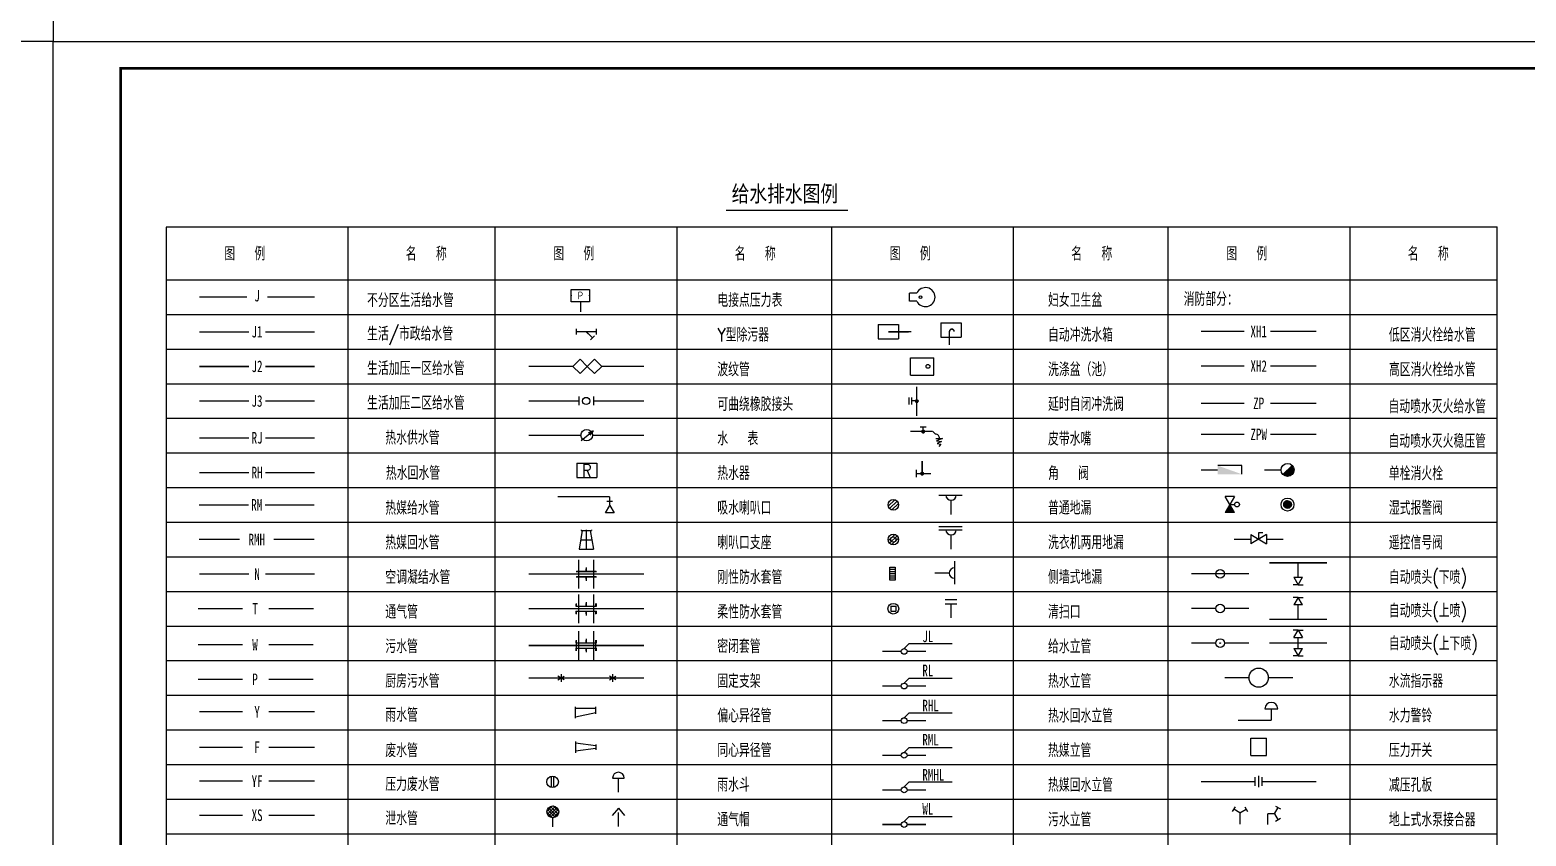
# Model space of a CAD drawing. Extents: x 27938 to 1507990, y 110129 to 923079.
# Drawn here: x 605597 to 660812, y 690524 to 720280 of the extents above; entities that cross this region are included whole.
import ezdxf
from ezdxf.enums import TextEntityAlignment as Align

# ---------------------------------------------------------------- set-up
doc = ezdxf.new("R2010")
doc.units = 0
doc.header["$LTSCALE"] = 1000
doc.header["$MEASUREMENT"] = 0
doc.layers.add('0s-水标注', color=7, linetype='Continuous')
doc.layers.add('图框', color=140, linetype='Continuous')
doc.layers.add('yichutu', color=7, linetype='Continuous', true_color=0xffffff, plot=False)
doc.styles.add('-黑体', font='simhei.ttf', dxfattribs={"width": 0.8})
doc.styles.add('HZ', font='txt', dxfattribs={"bigfont": 'hztxt'})
doc.styles.add('HZ8', font='txt.shx', dxfattribs={"bigfont": 'hztxt.shx'})
doc.styles.add('ST', font='', dxfattribs={"width": 0.8})
doc.styles.get("Standard").update_dxf_attribs({"font": 'gbenor.shx', "bigfont": 'gbcbig.shx'})
doc.styles.get('ST').set_extended_font_data('SimSun')

# ---------------------------------------------------------------- blocks, each defined once
blk = doc.blocks.new('*X144')
at = {"color": 0, "linetype": 'Continuous'}
for p, q in [((-69891, -48890), (-69782, -48780)), ((-69891, -48876), (-69795, -48780)), ((-69889, -48902), (-69769, -48782)), ((-69889, -48860), (-69811, -48782)), ((-69886, -48913), (-69758, -48786)), ((-69882, -48839), (-69832, -48789)), ((-69881, -48923), (-69748, -48790)), ((-69876, -48932), (-69739, -48795)), ((-69871, -48940), (-69731, -48800)), ((-69864, -48948), (-69723, -48807)), ((-69857, -48955), (-69716, -48814)), ((-69849, -48961), (-69710, -48822)), ((-69841, -48967), (-69704, -48830)), ((-69831, -48972), (-69699, -48840)), ((-69821, -48975), (-69696, -48850)), ((-69810, -48978), (-69693, -48861)), ((-69797, -48980), (-69691, -48874)), ((-69783, -48980), (-69691, -48888)), ((-69766, -48977), (-69694, -48905)), ((-69742, -48967), (-69704, -48929))]:
    blk.add_line(p, q, dxfattribs=at)
blk = doc.blocks.new('*X147')
at = {"color": 0, "linetype": 'Continuous'}
for p, q in [((-73097, -53500), (-72997, -53500)), ((-73097, -53501), (-72997, -53501)), ((-73097, -53502), (-72997, -53502)), ((-73097, -53503), (-72997, -53503)), ((-73097, -53504), (-72997, -53504)), ((-73097, -53505), (-72997, -53505)), ((-73097, -53506), (-72997, -53506)), ((-73097, -53507), (-72997, -53507)), ((-73097, -53508), (-72997, -53508)), ((-73097, -53509), (-72997, -53509)), ((-73097, -53510), (-72997, -53510)), ((-73097, -53511), (-72997, -53511)), ((-73097, -53512), (-72997, -53512)), ((-73097, -53513), (-72997, -53513)), ((-73096, -53495), (-72998, -53495)), ((-73096, -53496), (-72998, -53496)), ((-73096, -53497), (-72998, -53497)), ((-73096, -53498), (-72998, -53498)), ((-73096, -53499), (-72998, -53499)), ((-73096, -53514), (-72998, -53514)), ((-73096, -53515), (-72998, -53515)), ((-73096, -53516), (-72998, -53516)), ((-73096, -53517), (-72998, -53517)), ((-73096, -53518), (-72998, -53518)), ((-73095, -53491), (-72999, -53491)), ((-73095, -53492), (-72999, -53492)), ((-73095, -53493), (-72999, -53493)), ((-73095, -53494), (-72999, -53494)), ((-73095, -53519), (-72999, -53519)), ((-73095, -53520), (-72999, -53520)), ((-73095, -53521), (-72999, -53521)), ((-73094, -53488), (-73000, -53488)), ((-73094, -53489), (-73000, -53489)), ((-73094, -53490), (-73000, -53490)), ((-73094, -53522), (-73000, -53522)), ((-73094, -53523), (-73000, -53523)), ((-73094, -53524), (-73000, -53524)), ((-73093, -53486), (-73001, -53486)), ((-73093, -53487), (-73001, -53487)), ((-73093, -53525), (-73001, -53525)), ((-73093, -53526), (-73001, -53526)), ((-73093, -53527), (-73002, -53527)), ((-73092, -53484), (-73002, -53484)), ((-73092, -53485), (-73002, -53485)), ((-73092, -53528), (-73002, -53528)), ((-73092, -53529), (-73002, -53529)), ((-73091, -53482), (-73003, -53482)), ((-73091, -53483), (-73003, -53483)), ((-73091, -53530), (-73003, -53530)), ((-73090, -53480), (-73004, -53480)), ((-73090, -53481), (-73004, -53481)), ((-73090, -53531), (-73004, -53531)), ((-73090, -53532), (-73004, -53532)), ((-73089, -53479), (-73005, -53479)), ((-73089, -53533), (-73005, -53533)), ((-73089, -53534), (-73005, -53534)), ((-73088, -53477), (-73006, -53477)), ((-73088, -53478), (-73006, -53478)), ((-73088, -53535), (-73006, -53535)), ((-73087, -53476), (-73007, -53476)), ((-73087, -53536), (-73007, -53536)), ((-73086, -53475), (-73008, -53475)), ((-73086, -53537), (-73008, -53537)), ((-73086, -53538), (-73008, -53538)), ((-73085, -53474), (-73009, -53474)), ((-73085, -53539), (-73009, -53539)), ((-73084, -53473), (-73010, -53473)), ((-73084, -53540), (-73010, -53540)), ((-73083, -53472), (-73011, -53472)), ((-73083, -53541), (-73011, -53541)), ((-73082, -53471), (-73012, -53471)), ((-73082, -53542), (-73012, -53542)), ((-73081, -53470), (-73013, -53470)), ((-73081, -53543), (-73013, -53543)), ((-73080, -53469), (-73014, -53469)), ((-73080, -53544), (-73014, -53544)), ((-73079, -53468), (-73015, -53468)), ((-73079, -53545), (-73015, -53545)), ((-73078, -53467), (-73016, -53467)), ((-73077, -53466), (-73017, -53466)), ((-73077, -53546), (-73017, -53546)), ((-73076, -53547), (-73018, -53547)), ((-73075, -53465), (-73019, -53465)), ((-73075, -53548), (-73019, -53548)), ((-73074, -53464), (-73020, -53464)), ((-73073, -53549), (-73021, -53549)), ((-73072, -53463), (-73022, -53463)), ((-73071, -53550), (-73023, -53550)), ((-73070, -53462), (-73024, -53462)), ((-73069, -53551), (-73025, -53551)), ((-73068, -53461), (-73026, -53461)), ((-73067, -53552), (-73027, -53552)), ((-73066, -53460), (-73028, -53460)), ((-73065, -53553), (-73029, -53553)), ((-73063, -53459), (-73031, -53459)), ((-73062, -53554), (-73032, -53554)), ((-73060, -53458), (-73034, -53458)), ((-73058, -53555), (-73036, -53555)), ((-73056, -53457), (-73038, -53457)), ((-73052, -53556), (-73042, -53556))]:
    blk.add_line(p, q, dxfattribs=at)
blk = doc.blocks.new('$VALVE$00000619')
for p, q in [((-227, 151), (227, 151)), ((-227, -151), (-227, 151)), ((227, 151), (227, -151)), ((227, -151), (-227, -151))]:
    blk.add_line(p, q)
for p in [(-227, 0), (227, 0)]:
    blk.add_point(p)
blk.add_text('P', height=187).set_placement((-63, -93))
blk = doc.blocks.new('TK')
at = {"layer": '图框'}
blk.add_lwpolyline([(465375, 548714), (549475, 548714), (549475, 489314), (465375, 489314)], close=True, dxfattribs=at)
blk.add_lwpolyline([(465375, 548714), (549475, 548714), (549475, 489314), (465375, 489314)], close=True, dxfattribs=at)
at = {"layer": '图框', "const_width": 100}
blk.add_lwpolyline([(548475, 490314), (548475, 547714), (467875, 547714), (467875, 490314)], close=True, dxfattribs=at)
blk = doc.blocks.new('yct-841-594-84100-59399.9999999999-100-1000.0')
at = {"layer": 'yichutu', "color": 7, "true_color": 0xffffff}
blk.add_lwpolyline([(0, 0), (0, 59400), (84100, 59400), (84100, 0)], close=True, dxfattribs=at)

msp = doc.modelspace()

# ---------------------------------------------------------------- linework, layer by layer
at = {"layer": '0s-水标注', "ltscale": 1.5}
for p, q in [((610628.4, 713006.8), (659748.4, 713006.8)), ((610628.4, 712997.6), (610628.4, 665048.8)), ((617337.9, 665048.8), (617337.9, 713006.8)), ((622769.4, 665048.8), (622769.4, 713006.8)), ((629478.9, 665048.8), (629478.9, 713006.8)), ((635188.4, 665048.8), (635188.4, 713006.8)), ((641897.9, 665048.8), (641897.9, 713006.8)), ((647607.4, 670160.8), (647607.4, 713006.8)), ((647607.4, 665048.8), (647607.4, 713006.8)), ((654316.9, 677828.8), (654316.9, 713006.8)), ((659748.4, 665048.8), (659748.4, 713006.8)), ((610628.4, 711056.8), (659748.4, 711056.8)), ((625910.1, 710249.4), (625910.1, 709876.3)), ((638051.9, 710274), (638051.9, 710561.6)), ((638328.1, 710561.6), (638051.9, 710561.6)), ((638328.1, 710274), (638051.9, 710274)), ((610628.4, 709778.8), (659748.4, 709778.8)), ((625751.4, 709246.3), (625751.4, 709033.3)), ((626284.6, 708840.2), (626433.6, 708992.5)), ((626496.9, 709246.3), (626496.9, 709033.3)), ((636903.9, 709406), (636903.9, 708873.5)), ((636903.9, 709406), (637649.4, 709406)), ((637276.6, 709139.8), (638017, 709139.8)), ((637649.4, 709406), (637649.4, 708873.5)), ((639217.7, 709471.1), (639963.2, 709471.1)), ((639217.7, 709471.1), (639217.7, 708938.6)), ((639533.2, 708651.9), (639533.2, 709150.2)), ((639963.2, 709471.1), (639963.2, 708938.6)), ((610628.4, 708500.8), (659748.4, 708500.8)), ((636903.9, 708873.5), (637649.4, 708873.5)), ((639217.7, 708938.6), (639963.2, 708938.6)), ((625632.5, 707861.8), (625898.8, 708128)), ((625898.8, 708128), (626165, 707861.8)), ((626165, 707861.8), (626431.3, 708128)), ((626431.3, 708128), (626697.5, 707861.8)), ((638099.4, 707542.3), (638099.4, 708181.3)), ((638099.4, 708181.3), (638951.4, 708181.3)), ((638951.4, 707542.3), (638951.4, 708181.3)), ((625898.8, 707595.5), (625632.5, 707861.8)), ((626165, 707861.8), (625898.8, 707595.5)), ((626431.3, 707595.5), (626165, 707861.8)), ((626697.5, 707861.8), (626431.3, 707595.5)), ((638099.4, 707542.3), (638951.4, 707542.3)), ((610628.4, 707222.8), (659748.4, 707222.8)), ((625857.9, 706743.5), (625857.9, 706424)), ((626390.4, 706743.5), (626390.4, 706424)), ((638034.3, 706711.6), (638034.3, 706456)), ((638140, 706456), (638140, 706711.6)), ((638326.6, 706583.8), (638140, 706583.8)), ((610628.4, 705944.8), (659748.4, 705944.8)), ((625942.2, 705120.6), (626379.8, 705482.5)), ((626379.8, 705482.5), (626201, 705400.6)), ((626379.8, 705482.5), (626265.7, 705322.3)), ((638448, 705635.8), (638678.7, 705635.8)), ((638563.4, 705462), (638563.4, 705635.8)), ((639028, 705197.9), (639281.6, 705197.9)), ((639281.6, 705197.9), (639051.7, 705108.9)), ((639051.7, 705108.9), (639234.1, 705084.6)), ((610628.4, 704666.8), (659748.4, 704666.8)), ((639234.1, 705084.6), (639083.4, 705019.9)), ((639083.4, 705019.9), (639218.2, 704995.6)), ((639218.2, 704995.6), (639138.9, 704898.5)), ((625775.8, 704290.7), (625775.8, 703758.2)), ((625775.8, 704290.7), (626521.3, 704290.7)), ((626521.3, 704290.7), (626521.3, 703758.2)), ((638319.6, 703766.4), (638319.6, 704040.4)), ((650326.7, 704198.6), (649432.1, 704198.6)), ((650326.7, 703879.1), (650326.7, 704198.6)), ((652178.9, 704208.3), (651840, 703869.4)), ((625775.8, 703758.2), (626521.3, 703758.2)), ((638319.6, 703903.4), (638498.7, 703903.4)), ((610628.4, 703388.8), (659748.4, 703388.8)), ((637271.9, 702699.3), (637510.9, 702938.3)), ((639145.4, 703111.9), (639995.4, 703111.9)), ((650055.2, 703053.7), (649703.7, 703053.7)), ((650055.2, 703053.7), (649703.7, 702468)), ((650055.2, 702468), (649703.7, 703053.7)), ((626834.2, 702451.8), (626993.9, 702728.5)), ((627153.7, 702451.8), (626834.2, 702451.8)), ((626887.4, 702888.2), (627100.4, 702888.2)), ((626993.9, 702728.5), (627153.7, 702451.8)), ((637322.4, 702611.8), (637598.5, 702887.8)), ((637409.9, 702561.2), (637649, 702800.3)), ((650055.2, 702468), (649703.7, 702468)), ((649879.4, 702760.9), (650055.2, 702760.9)), ((610628.4, 702110.8), (659748.4, 702110.8)), ((625983.5, 701800.5), (625862.7, 701115.7)), ((625939, 701827.8), (625939, 701800.5)), ((625939, 701800.5), (626322.4, 701800.5)), ((626130.7, 701827.8), (626130.7, 701115.7)), ((626277.9, 701800.5), (626398.7, 701115.7)), ((626322.4, 701827.8), (626322.4, 701800.5)), ((639145.4, 701946), (639995.4, 701946)), ((639145.4, 701833.9), (639995.4, 701833.9)), ((625923.1, 701458.1), (626338.3, 701458.1)), ((637271.9, 701421.3), (637510.9, 701660.3)), ((637322.4, 701333.8), (637598.5, 701609.8)), ((637409.9, 701283.2), (637649, 701522.3)), ((650651.6, 701658.6), (651237.3, 701307.1)), ((651237.3, 701658.6), (650651.6, 701307.1)), ((650651.6, 701658.6), (650651.6, 701307.1)), ((650944.4, 701482.9), (650944.4, 701735.2)), ((650944.4, 701735.2), (651101.2, 701735.2)), ((651237.3, 701658.6), (651237.3, 701307.1)), ((610628.4, 700832.8), (659748.4, 700832.8)), ((625858, 699658.5), (625858, 700722.6)), ((625862.7, 701115.7), (626398.7, 701115.7)), ((626403.5, 699658.5), (626403.5, 700722.6)), ((625758, 700289.6), (626503.5, 700289.6)), ((626130.7, 700289.6), (626130.7, 700385.5)), ((637332.7, 700370.8), (637524.7, 700370.8)), ((637332.7, 700290.8), (637524.7, 700290.8)), ((637332.7, 700210.8), (637524.7, 700210.8)), ((639716.6, 700677.3), (639716.6, 699827.4)), ((625758, 700097.9), (626503.5, 700097.9)), ((626130.7, 700002.1), (626130.7, 700097.9)), ((637332.7, 700130.8), (637524.7, 700130.8)), ((637332.7, 700050.8), (637524.7, 700050.8)), ((652399.9, 699800.3), (652219.8, 699800.3)), ((652240.2, 700077), (652399.9, 699800.3)), ((652240.2, 700077), (652559.7, 700077)), ((652399.9, 699800.3), (652559.7, 700077)), ((652399.9, 699800.3), (652580.1, 699800.3)), ((610628.4, 699554.8), (659748.4, 699554.8)), ((625758, 699011.6), (625758, 699082.2)), ((625858, 698380.5), (625858, 699444.6)), ((626130.7, 699011.6), (626130.7, 699107.5)), ((626403.5, 698380.5), (626403.5, 699444.6)), ((626503.5, 699011.6), (626503.5, 699107.5)), ((639377.4, 699261.9), (639803.4, 699261.9)), ((639377.4, 699102.2), (639803.4, 699102.2)), ((652399.9, 699331.5), (652219.8, 699331.5)), ((652399.9, 699331.5), (652240.2, 699054.8)), ((652559.7, 699054.8), (652240.2, 699054.8)), ((652399.9, 699331.5), (652580.1, 699331.5)), ((652559.7, 699054.8), (652399.9, 699331.5)), ((625758, 699011.6), (626503.5, 699011.6)), ((625758, 698819.9), (626503.5, 698819.9)), ((625758, 698724.1), (625758, 698819.9)), ((626130.7, 698724.1), (626130.7, 698819.9)), ((626503.5, 698724.1), (626503.5, 698819.9)), ((637368.1, 699008.1), (637552.7, 699008.1)), ((637368.1, 699008.1), (637368.1, 698823.5)), ((637368.1, 698823.5), (637552.7, 698823.5)), ((637552.7, 699008.1), (637552.7, 698823.5)), ((610628.4, 698276.8), (659748.4, 698276.8)), ((625858, 697023.2), (625858, 698087.3)), ((626403.5, 697023.2), (626403.5, 698087.3)), ((652399.9, 698124.5), (652219.8, 698124.5)), ((652240.2, 697847.8), (652399.9, 698124.5)), ((652399.9, 698124.5), (652580.1, 698124.5)), ((652399.9, 698124.5), (652559.7, 697847.8)), ((625758, 697654.3), (625758, 697724.9)), ((625758, 697654.3), (626503.5, 697654.3)), ((625758, 697366.8), (625758, 697462.6)), ((625758, 697462.6), (626503.5, 697462.6)), ((626130.7, 697654.3), (626130.7, 697750.2)), ((626130.7, 697366.8), (626130.7, 697462.6)), ((626503.5, 697654.3), (626503.5, 697750.2)), ((626503.5, 697366.8), (626503.5, 697462.6)), ((637860.3, 697447.8), (638045.7, 697633.1)), ((638045.7, 697633.1), (639630.7, 697633.1)), ((652240.2, 697847.8), (652559.7, 697847.8)), ((652240.2, 697450), (652399.9, 697173.3)), ((652240.2, 697450), (652559.7, 697450)), ((652399.9, 697173.3), (652559.7, 697450)), ((610628.4, 696998.8), (659748.4, 696998.8)), ((652399.9, 697173.3), (652219.8, 697173.3)), ((652399.9, 697173.3), (652580.1, 697173.3)), ((625075.1, 696289.7), (625317.9, 696429.9)), ((625317.9, 696289.7), (625075.1, 696429.9)), ((625196.5, 696499.9), (625196.5, 696219.6)), ((627224.3, 696289.7), (626981.6, 696429.9)), ((626981.6, 696289.7), (627224.3, 696429.9)), ((627102.9, 696499.9), (627102.9, 696219.6)), ((637860.3, 696169.8), (638045.7, 696355.1)), ((638045.7, 696355.1), (639630.7, 696355.1)), ((610628.4, 695720.8), (659748.4, 695720.8)), ((610628.4, 695720.8), (659748.4, 695720.8)), ((625732.6, 694872.3), (625732.6, 695291.3)), ((625732.6, 695245.6), (626480.3, 695245.6)), ((626480.3, 695032.1), (626480.3, 695291.3)), ((651172.1, 695221), (651651.4, 695221)), ((625732.6, 694926.1), (626480.3, 695085.9)), ((637860.3, 694891.8), (638045.7, 695077.1)), ((638045.7, 695077.1), (639630.7, 695077.1)), ((610628.4, 694442.8), (659748.4, 694442.8)), ((610628.4, 694442.8), (659748.4, 694442.8)), ((650660.4, 694134.4), (651228.4, 694134.4)), ((650660.4, 693495.4), (650660.4, 694134.4)), ((651228.4, 693495.4), (651228.4, 694134.4)), ((625732.6, 694009.2), (625732.6, 693598.4)), ((625732.6, 693971.7), (626480.3, 693865.2)), ((626480.3, 693758.7), (625732.6, 693652.2)), ((626480.3, 693902.7), (626480.3, 693704.9)), ((637860.3, 693613.8), (638045.7, 693799.1)), ((638045.7, 693799.1), (639630.7, 693799.1)), ((610628.4, 693164.8), (659748.4, 693164.8)), ((650660.4, 693495.4), (651228.4, 693495.4)), ((624842.6, 692317.1), (624842.6, 692734.5)), ((624927.8, 692317.1), (624927.8, 692734.5)), ((627100.4, 692667.2), (627526.3, 692667.2)), ((637860.3, 692335.8), (638045.7, 692521.1)), ((638045.7, 692521.1), (639630.7, 692521.1)), ((650816.6, 692377.1), (650816.6, 692696.6)), ((650944.4, 692323.9), (650944.4, 692749.9)), ((651072.2, 692377.1), (651072.2, 692696.6)), ((610628.4, 691886.8), (659748.4, 691886.8)), ((624880.4, 691635.9), (624676.4, 691431.9)), ((624676.4, 691404.5), (624880.4, 691200.5)), ((624979.2, 691619), (624693.2, 691333.1)), ((624693.2, 691503.3), (624979.2, 691217.4)), ((625048.3, 691572.4), (624739.8, 691264)), ((624739.8, 691572.4), (625048.3, 691264)), ((624808.9, 691619), (625094.9, 691333.1)), ((625094.9, 691503.3), (624808.9, 691217.4)), ((624907.7, 691635.9), (625111.7, 691431.9)), ((625111.7, 691404.5), (624907.7, 691200.5)), ((627313.4, 691560.4), (627081.2, 691283.6)), ((627313.4, 691560.4), (627545.7, 691283.6)), ((650073, 691604.8), (649969.8, 691426)), ((650252, 691382.2), (650021.4, 691515.4)), ((650252, 691382.2), (650482.6, 691515.4)), ((650430.9, 691604.8), (650534.2, 691426)), ((651525, 691346.7), (651658.1, 691577.3)), ((651525, 691346.7), (651658.1, 691116.1)), ((651568.7, 691628.9), (651747.5, 691525.7)), ((637860.3, 691057.8), (638045.7, 691243.1)), ((638045.7, 691243.1), (639630.7, 691243.1)), ((651747.5, 691167.8), (651568.7, 691064.5)), ((610628.4, 690608.8), (659748.4, 690608.8))]:
    msp.add_line(p, q, dxfattribs=at)
at = {"layer": '0s-水标注', "const_width": 50}
msp.add_lwpolyline([(631288, 713622.7), (635785.5, 713622.7)], dxfattribs=at)
at = {"layer": '0s-水标注', "ltscale": 1.5, "const_width": 50}
for points in [[(611850.7, 710417.8), (613608, 710417.8)], [(614353.5, 710417.8), (616110.7, 710417.8)], [(611850.7, 709134.8), (613682.5, 709134.8)], [(614278.9, 709134.8), (616110.7, 709134.8)], [(625751.4, 709139.8), (626496.9, 709139.8)], [(626130.7, 709139.8), (626359.1, 708916.3)], [(637276.6, 709139.8), (638125.8, 709139.8)], [(639533.2, 708654.4), (639533.2, 709150.2)], [(648814.4, 709150.9), (650410.6, 709150.9)], [(651373.2, 709150.9), (653074.4, 709150.9)], [(611850.7, 707856.8), (613682.5, 707856.8)], [(614278.9, 707856.8), (616110.7, 707856.8)], [(624000.7, 707861.8), (625632.5, 707861.8)], [(626697.5, 707861.8), (628260.7, 707861.8)], [(648814.4, 707872.9), (650410.6, 707872.9)], [(651373.2, 707872.9), (653074.4, 707872.9)], [(638326.6, 706031.2), (638326.6, 707109.4)], [(611850.7, 706578.8), (613682.5, 706578.8)], [(614278.9, 706578.8), (616110.7, 706578.8)], [(624000.7, 706583.8), (625857.9, 706583.8)], [(626390.4, 706583.8), (628260.7, 706583.8)], [(648814.4, 706498.4), (650410.6, 706498.4)], [(651373.2, 706498.4), (653074.4, 706498.4)], [(611850.7, 705221.4), (613682.5, 705221.4)], [(614278.9, 705221.4), (616110.7, 705221.4)], [(624000.7, 705317.2), (625932.8, 705317.2)], [(626358.8, 705317.2), (628260.7, 705317.2)], [(638086.6, 705462), (638913.4, 705462)], [(639017.5, 705357.8), (638913.4, 705462)], [(648814.4, 705351.4), (650410.6, 705351.4)], [(651373.2, 705351.4), (653074.4, 705351.4)], [(638525.4, 703905.5), (638525.4, 704364.2)], [(648814.4, 704038.9), (649432.1, 704038.9)], [(651152.1, 704038.9), (651769.8, 704038.9)], [(611850.7, 703943.4), (613682.5, 703943.4)], [(614278.9, 703943.4), (616110.7, 703943.4)], [(638540.3, 703905.5), (638855.3, 703905.5)], [(625076.9, 703048), (626993.9, 703048)], [(626993.9, 703048), (626993.9, 702728.5)], [(639590.4, 702387.7), (639590.4, 702920.2)], [(611838.7, 702749.8), (613670.5, 702749.8)], [(614266.9, 702749.8), (616098.7, 702749.8)], [(611838.7, 701471.8), (613338.3, 701471.8)], [(614595.8, 701471.8), (616098.7, 701471.8)], [(639590.4, 701109.7), (639590.4, 701642.2)], [(650033.9, 701482.9), (650651.6, 701482.9)], [(651237.3, 701482.9), (651855, 701482.9)], [(611850.7, 700193.8), (613682.5, 700193.8)], [(614278.9, 700193.8), (616110.7, 700193.8)], [(624000.7, 700193.8), (628260.7, 700193.8)], [(625758, 700289.6), (626503.5, 700289.6)], [(626130.7, 700446.3), (626130.7, 700289.6)], [(638992.4, 700232.4), (639524.9, 700232.4)], [(649364.7, 700204.9), (648459.4, 700204.9)], [(650589.4, 700204.9), (649364.7, 700204.9)], [(653464.9, 700609.5), (651334.9, 700609.5)], [(652399.9, 700077), (652399.9, 700609.5)], [(625758, 700097.9), (626503.5, 700097.9)], [(626130.7, 700097.9), (626130.7, 699941.3)], [(625758, 699115.4), (625758, 698984.1)], [(625758, 699008.4), (626503.5, 699008.4)], [(626130.7, 699165), (626130.7, 699008.4)], [(626477.7, 699115.4), (626477.7, 698984.1)], [(639590.4, 698569.7), (639590.4, 699102.2)], [(652399.9, 699054.8), (652399.9, 698522.3)], [(611802.6, 698915.8), (613447, 698915.8)], [(614409.5, 698915.8), (616062.6, 698915.8)], [(624000.7, 698915.8), (628260.7, 698915.8)], [(625758, 698841.9), (625758, 698710.6)], [(625758, 698816.7), (626503.5, 698816.7)], [(626130.7, 698816.7), (626130.7, 698660.1)], [(626477.7, 698841.9), (626477.7, 698710.6)], [(649364.7, 698926.9), (648459.4, 698926.9)], [(650589.4, 698926.9), (649684.2, 698926.9)], [(653464.9, 698522.3), (651334.9, 698522.3)], [(611800.2, 697589.2), (613447, 697589.2)], [(614409.5, 697589.2), (616060.2, 697589.2)], [(624000.7, 697558.5), (628260.7, 697558.5)], [(625758, 697758.1), (625758, 697484.6)], [(625758, 697651.1), (626503.5, 697651.1)], [(625758, 697484.6), (625758, 697353.3)], [(625758, 697459.4), (626503.5, 697459.4)], [(626130.7, 697807.7), (626130.7, 697651.1)], [(626130.7, 697459.4), (626130.7, 697302.8)], [(626477.7, 697758.1), (626477.7, 697484.6)], [(626477.7, 697484.6), (626477.7, 697353.3)], [(649364.7, 697648.9), (648459.4, 697648.9)], [(650589.4, 697648.9), (649684.2, 697648.9)], [(653464.9, 697648.9), (651334.9, 697648.9)], [(652399.9, 697450), (652399.9, 697847.8)], [(637051.3, 697341.3), (637753.8, 697341.3)], [(637966.8, 697341.3), (638669.3, 697341.3)], [(611800.2, 696311.2), (613447, 696311.2)], [(614409.5, 696311.2), (616060.2, 696311.2)], [(624000.7, 696359.8), (628260.7, 696359.8)], [(650589.4, 696370.9), (649684.2, 696370.9)], [(652204.7, 696370.9), (651299.4, 696370.9)], [(637051.3, 696063.3), (637753.8, 696063.3)], [(637966.8, 696063.3), (638669.3, 696063.3)], [(651411.7, 694795), (651411.7, 695221)], [(611850.7, 695112.1), (613447, 695112.1)], [(614409.5, 695112.1), (616110.7, 695112.1)], [(637051.3, 694785.3), (637753.8, 694785.3)], [(637966.8, 694785.3), (638669.3, 694785.3)], [(651411.7, 694795), (650185.2, 694795)], [(611850.7, 693803.8), (613447, 693803.8)], [(614409.5, 693803.8), (616110.7, 693803.8)], [(637051.3, 693507.3), (637753.8, 693507.3)], [(637966.8, 693507.3), (638669.3, 693507.3)], [(611850.7, 692553.4), (613447, 692553.4)], [(614409.5, 692553.4), (616110.7, 692553.4)], [(627313.4, 692667.2), (627313.4, 692134.7)], [(648814.4, 692536.9), (650816.6, 692536.9)], [(651072.2, 692536.9), (653074.4, 692536.9)], [(637051.3, 692229.3), (637753.8, 692229.3)], [(637966.8, 692229.3), (638669.3, 692229.3)], [(611850.7, 691293.6), (613447, 691293.6)], [(614409.5, 691293.6), (616110.7, 691293.6)], [(627313.4, 691398.4), (627313.4, 690865.9)], [(650252, 690956.2), (650252, 691382.2)], [(651281, 691346.7), (651281, 690940.9)], [(651525, 691346.7), (651281, 691346.7)], [(624894.1, 691200.1), (624894.1, 690862.9)], [(637051.3, 690951.3), (637753.8, 690951.3)], [(637966.8, 690951.3), (638669.3, 690951.3)]]:
    msp.add_lwpolyline(points, dxfattribs=at)
at = {"layer": '0s-水标注', "ltscale": 1.5}
for points, const_width in [([(639703.6, 709150.2, 1), (639533.2, 709150.2, 1)], 50), ([(651924.7, 703954.1, 1), (652094.1, 704123.6)], 239.6)]:
    msp.add_lwpolyline(points, format="xyb", dxfattribs=dict(at, const_width=const_width))
msp.add_lwpolyline([(637332.7, 700450.8), (637524.7, 700450.8), (637524.7, 699970.8), (637332.7, 699970.8)], close=True, dxfattribs=at)
for centre, radius in [((638462.9, 710414.4), 50), ((638738.4, 707861.8), 71), ((626124.2, 706583.8), 133.7), ((638326.6, 706583.8), 50), ((626145.8, 705321.1), 213), ((638563.4, 705462), 50), ((652009.4, 704038.9), 239.6), ((638525.4, 703905.5), 50), ((637460.4, 702749.8), 195.2), ((652009.4, 702760.9), 238.2), ((652009.4, 702760.9), 142), ((650145.2, 702760.9), 90.1), ((637460.4, 701471.8), 195.2), ((637460.4, 701471.8), 97.6), ((649524.4, 700204.9), 159.8), ((637460.4, 698915.8), 197.8), ((649524.4, 698926.9), 159.8), ((637860.3, 697341.3), 106.5), ((649524.4, 697648.9), 159.8), ((649524.4, 697648.9), 14), ((650944.4, 696370.9), 355), ((637860.3, 696063.3), 106.5), ((637860.3, 694785.3), 106.5), ((637860.3, 693507.3), 106.5), ((624885.2, 692525.8), 213), ((637860.3, 692229.3), 106.5), ((624894.1, 691418.2), 218.1), ((637860.3, 690951.3), 106.5)]:
    msp.add_circle(centre, radius, dxfattribs=at)
for centre, radius, start, end in [((638648.2, 710417.8), 350.8, 204.19346, 155.80654), ((639621.8, 709150.2), 88.6, 0, 180), ((639017.5, 705213.4), 144.4, 353.8601, 90), ((639590.4, 703111.9), 191.7, 180, 0), ((639590.4, 701833.9), 191.7, 180, 0), ((639716.6, 700232.4), 191.7, 90, 270), ((651411.7, 695221), 239.6, 0, 180), ((627313.4, 692667.2), 213, 0, 180)]:
    msp.add_arc(centre, radius, start, end, dxfattribs=at)
for points in [[(650326.7, 703879.1), (649432.1, 704198.6), (650326.7, 703879.1), (649432.1, 703879.1)], [(649703.7, 702468), (649879.4, 702760.9), (649703.7, 702468), (650055.2, 702468)]]:
    msp.add_solid(points, dxfattribs=at)
at = {"layer": '图框', "color": 2}
msp.add_lwpolyline([(606450.6, 719857), (575450.6, 719857), (575450.6, 737857), (606450.6, 737857)], close=True, dxfattribs=at)

# ---------------------------------------------------------------- block references
msp.add_blockref('TK', (141075.6, 171143.3))
at = {"layer": '0s-水标注', "xscale": 1.5, "yscale": 1.5, "zscale": 1.5}
msp.add_blockref('$VALVE$00000619', (625910.1, 710476.3), dxfattribs=at)
at = {"layer": '0s-水标注', "ltscale": 1.5}
for p in [(711373.6, 760088.8), (711610.4, 758967), (711572.4, 757410.5)]:
    msp.add_blockref('*X147', p, dxfattribs=at)
at = {"layer": '0s-水标注', "ltscale": 1.5, "xscale": 1.419999999925494, "yscale": 1.419999999925494, "zscale": 1.419999999925494}
msp.add_blockref('*X144', (751106.4, 772176.9), dxfattribs=at)
at = {"layer": 'yichutu'}
msp.add_blockref('yct-841-594-84100-59399.9999999999-100-1000.0', (606450.6, 660457), dxfattribs=at)

# ---------------------------------------------------------------- texts
at = {"layer": '0s-水标注', "style": '-黑体', "width": 0.8}
msp.add_text('给水排水图例', height=600, dxfattribs=at).set_placement((633458.1, 713936.9, 0), align=Align.CENTER)
at = {"layer": '0s-水标注', "style": 'HZ', "width": 0.8}
for s, p in [('图  例', (612770, 711770.4)), ('名  称', (619467.5, 711767.6)), ('图  例', (624911, 711770.4)), ('名  称', (631608.5, 711767.6)), ('图  例', (637330, 711770.4)), ('名  称', (644027.5, 711767.6)), ('图  例', (649749, 711770.4)), ('名  称', (656446.5, 711767.6)), ('不分区生活给水管', (618038.8, 710050.8)), ('电接点压力表', (630964.5, 710053)), ('妇女卫生盆', (643169.8, 710053)), ('Y型除污器', (630964.5, 708775)), ('自动冲洗水箱', (643169.8, 708772.8)), ('低区消火栓给水管', (655749, 708770.6)), ('波纹管', (630964.5, 707494.8)), ('洗涤盆（池）', (643169.8, 707497)), ('高区消火栓给水管', (655749, 707492.6)), ('可曲绕橡胶接头', (630964.5, 706214.6)), ('延时自闭冲洗阀', (643169.8, 706216.8)), ('自动喷水灭火给水管', (655733.7, 706131.4)), ('水  表', (630964.5, 704943.3)), ('皮带水嘴', (643169.8, 704938.8)), ('自动喷水灭火稳压管', (655733.7, 704853.4)), ('热水回水管', (618734.1, 703674.5)), ('R', (625967.6, 703755.4)), ('热水器', (630964.5, 703667.5)), ('角  阀', (643169.8, 703663)), ('单栓消火栓', (655749, 703658.6)), ('热媒给水管', (618713.6, 702382.8)), ('吸水喇叭口', (630964.5, 702387.3)), ('普通地漏', (643169.8, 702389.5)), ('湿式报警阀', (655749, 702385)), ('热媒回水管', (618713.6, 701104.8)), ('喇叭口支座', (630964.5, 701107)), ('洗衣机两用地漏', (643169.8, 701111.5)), ('遥控信号阀', (655749, 701104.8)), ('空调凝结水管', (618713.6, 699826.8)), ('刚性防水套管', (630964.5, 699826.8)), ('侧墙式地漏', (643169.8, 699833.5)), ('自动喷头(下喷)', (655749, 699826.8)), ('通气管', (618713.6, 698548.8)), ('柔性防水套管', (630964.5, 698548.8)), ('清扫口', (643169.8, 698551)), ('自动喷头(上喷)', (655749, 698592.2)), ('自动喷头(上下喷)', (655749, 697380.4)), ('污水管', (618713.6, 697275.4)), ('密闭套管', (630964.5, 697276)), ('给水立管', (643169.8, 697270.8)), ('厨房污水管', (618713.6, 695997.4)), ('固定支架', (630964.5, 695995)), ('热水立管', (643169.8, 695992.8)), ('水流指示器', (655749, 695997.3)), ('雨水管', (618713.6, 694745.1)), ('偏心异径管', (630964.5, 694717)), ('热水回水立管', (643169.8, 694714.8)), ('水力警铃', (655749, 694717)), ('废水管', (618713.6, 693436.8)), ('同心异径管', (630964.5, 693439)), ('热媒立管', (643169.8, 693436.8)), ('压力开关', (655749, 693439)), ('压力废水管', (618713.6, 692186.5)), ('雨水斗', (630964.5, 692165.5)), ('热媒回水立管', (643169.8, 692158.8)), ('减压孔板', (655749, 692161)), ('泄水管', (618713.6, 690926.6)), ('通气帽', (630964.5, 690883)), ('污水立管', (643169.8, 690880.8)), ('地上式水泵接合器', (655749, 690880.8))]:
    msp.add_text(s, height=500, rotation=0, dxfattribs=at).set_placement(p)
at = {"layer": '0s-水标注', "ltscale": 1.5, "style": 'ST', "width": 0.7}
for s, p in [('J', (613978.3, 710468.2)), ('J1', (613978.3, 709138.2)), ('XH1', (650944.4, 709150.9)), ('J2', (613978.3, 707860.2)), ('XH2', (650944.4, 707872.9)), ('J3', (613978.3, 706582.2)), ('ZP', (650944.4, 706498.4)), ('RJ', (613980.7, 705221.4)), ('ZPW', (650944.4, 705351.4)), ('RH', (613980.7, 703943.4)), ('RM', (613968.7, 702749.8)), ('RMH', (613968.7, 701471.8)), ('N', (613980.7, 700193.8)), ('T', (613906.3, 698915.8)), ('W', (613903.9, 697589.2)), ('P', (613903.9, 696311.2)), ('Y', (613980.7, 695112.1)), ('F', (613980.7, 693803.8)), ('YF', (613980.7, 692553.4))]:
    msp.add_text(s, height=426, dxfattribs=at).set_placement(p, align=Align.MIDDLE)
at = {"layer": '0s-水标注', "ltscale": 1.5}
for s, height, style, width, p in [('消防部分：', 500, 'HZ8', 0.8, (648176.1, 710093.5)), ('生活/市政给水管', 500, 'HZ8', 0.8, (618038.8, 708814.9)), ('生活加压一区给水管', 500, 'HZ8', 0.8, (618038.8, 707536.9)), ('生活加压二区给水管', 500, 'HZ8', 0.8, (618038.8, 706258.9)), ('热水供水管', 500, 'HZ8', 0.8, (618713.6, 704974.7)), ('JL', 426, 'ST', 0.7, (638532.5, 697682.6)), ('RL', 426, 'ST', 0.7, (638532.5, 696425.1)), ('RHL', 426, 'ST', 0.7, (638532.5, 695129.9)), ('RML', 426, 'ST', 0.7, (638532.5, 693869.1)), ('RMHL', 426, 'ST', 0.7, (638532.5, 692573.9)), ('WL', 426, 'ST', 0.7, (638532.5, 691315.8))]:
    msp.add_text(s, height=height, dxfattribs=dict(at, style=style, width=width)).set_placement(p)
at = {"layer": '0s-水标注', "ltscale": 1.5, "style": 'ST', "width": 0.7}
msp.add_text('XS', height=426, rotation=360, dxfattribs=at).set_placement((613980.7, 691293.6), align=Align.MIDDLE)

doc.saveas('drawing.dxf')
